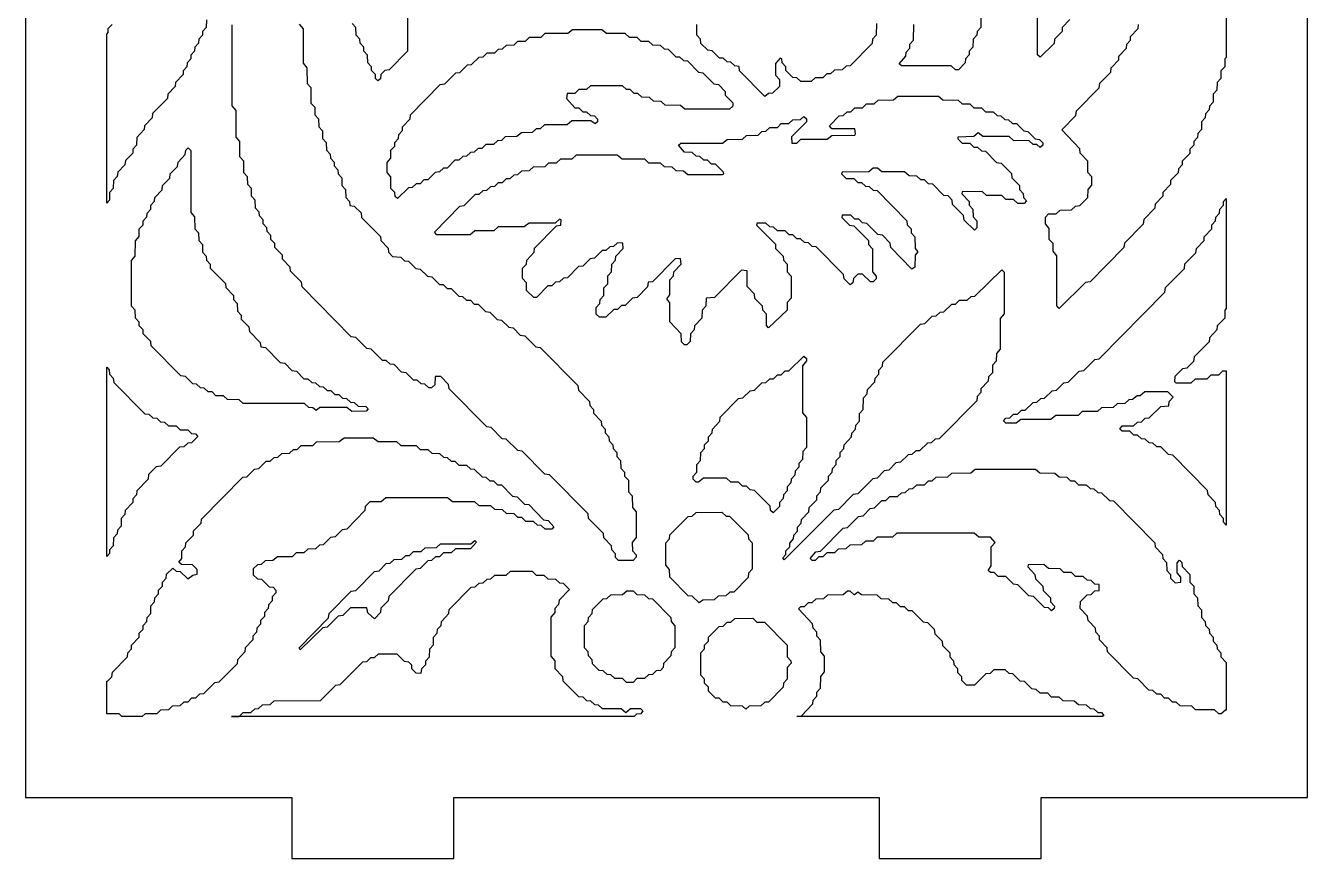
# Model space of a CAD drawing. Header units: millimetres. Extents: x 10 to 410, y 18 to 283.
# Drawn here: x 79 to 142.3, y 157 to 198.1 of the extents above; entities that cross this region are included whole.
import ezdxf

# ---------------------------------------------------------------- set-up
doc = ezdxf.new("R2010")
doc.units = ezdxf.units.MM
doc.layers.add('CUT', color=1, linetype='Continuous')

msp = doc.modelspace()

# ---------------------------------------------------------------- linework, layer by layer
at = {"layer": 'CUT'}
for points in [[(121.134, 157), (129.134, 157), (129.134, 160), (142.2679, 160), (142.2679, 280), (129.134, 280), (129.134, 283), (121.134, 283), (121.134, 280), (100.134, 280), (100.134, 283), (92.134, 283), (92.134, 280), (79, 280), (79, 160), (92.134, 160), (92.134, 157), (100.134, 157), (100.134, 160), (121.134, 160)], [(105.7315, 193.218), (104.6165, 193.2152), (104.3935, 193.0241), (104.2059, 193.0157), (104.0112, 192.8302), (103.4696, 192.8275), (103.2467, 192.6364), (102.6768, 192.628), (102.4821, 192.4425), (102.2945, 192.4341), (102.0998, 192.2486), (101.721, 192.2403), (101.5264, 192.0548), (101.3388, 192.0464), (101.1441, 191.8609), (100.9565, 191.8525), (100.7618, 191.6671), (100.5742, 191.6587), (100.3795, 191.4732), (100.1919, 191.4648), (99.8061, 191.0855), (99.6185, 191.0771), (99.4238, 190.8916), (99.2123, 190.8671), (98.8504, 190.5039), (98.6628, 190.4955), (98.4681, 190.31), (98.2805, 190.3016), (98.0858, 190.1162), (97.8982, 190.1078), (97.3631, 189.577), (97.2335, 189.6772), (97.218, 189.879), (97.0349, 190.0762), (97.0268, 190.6545), (96.8412, 190.8649), (96.8412, 191.3645), (97.0268, 191.5749), (97.0349, 191.9593), (97.218, 192.1565), (97.2261, 192.3471), (97.4091, 192.5443), (97.4172, 192.7348), (97.6003, 192.932), (97.6084, 193.1225), (97.9825, 193.5136), (97.9981, 193.7154), (99.4691, 195.2073), (99.692, 195.2396), (100.2336, 195.7889), (100.4327, 195.805), (100.8071, 196.1766), (101.0061, 196.1927), (101.3805, 196.5643), (101.5795, 196.5804), (101.7742, 196.7659), (102.153, 196.7743), (102.3476, 196.9598), (102.5352, 196.9681), (102.7299, 197.1536), (103.1087, 197.162), (103.3033, 197.3475), (103.6821, 197.3559), (103.8767, 197.5413), (104.4467, 197.5497), (104.6413, 197.7352), (105.7564, 197.7379), (105.9928, 197.9318), (107.4383, 197.9318), (107.6747, 197.7379), (108.5851, 197.7379), (108.7933, 197.5497), (109.1721, 197.5413), (109.3667, 197.3559), (109.7455, 197.3475), (109.9401, 197.162), (110.3189, 197.1536), (110.5136, 196.9681), (110.7126, 196.952), (111.087, 196.5804), (111.2746, 196.572), (111.4693, 196.3866), (111.6683, 196.3705), (112.2099, 195.8211), (112.4329, 195.7889), (112.9745, 195.2396), (113.1975, 195.2073), (113.529, 194.8673), (113.5371, 194.6767), (113.9039, 194.297), (113.9039, 194.136), (113.746, 193.9907), (111.5359, 193.9907), (111.3278, 194.1789), (110.5667, 194.1873), (110.3721, 194.3727), (109.9933, 194.3811), (109.7986, 194.5666), (109.4199, 194.575), (109.2252, 194.7605), (109.0376, 194.7688), (108.8429, 194.9543), (108.6553, 194.9627), (108.4606, 195.1482), (106.8819, 195.1482), (106.6872, 194.9627), (106.3084, 194.9543), (106.1138, 194.7688), (105.7352, 194.7605), (105.6948, 194.5107), (106.1173, 194.0602), (106.3049, 194.0518), (106.4996, 193.8664), (106.6872, 193.858), (106.8819, 193.6725), (107.0809, 193.6564), (107.224, 193.497), (107.2214, 193.3718), (107.1113, 193.2604), (106.9032, 193.4091), (105.9545, 193.4091)], [(113.402, 192.3098), (113.625, 192.5009), (114.386, 192.5093), (114.5807, 192.6948), (115.1506, 192.7032), (115.3452, 192.8887), (115.5329, 192.8971), (115.7275, 193.0825), (116.1063, 193.0909), (116.301, 193.2764), (116.6797, 193.2848), (116.8744, 193.4703), (117.2532, 193.4786), (117.4195, 193.6244), (117.543, 193.5102), (117.543, 193.3718), (116.8022, 192.6167), (116.8214, 192.3154), (117.062, 192.3155), (117.2702, 192.5037), (118.5629, 192.5037), (118.7993, 192.6975), (119.9289, 192.7031), (119.9693, 192.766), (119.9289, 193.0158), (118.7993, 193.0214), (118.6744, 193.1635), (119.1567, 193.6564), (119.3557, 193.6725), (119.5504, 193.858), (119.738, 193.8664), (119.9326, 194.0518), (120.3114, 194.0602), (120.5061, 194.2457), (120.8848, 194.2541), (121.0795, 194.4396), (121.8406, 194.448), (122.0487, 194.6361), (124.0676, 194.6361), (124.2758, 194.448), (125.0368, 194.4396), (125.2315, 194.2541), (125.6102, 194.2457), (125.8049, 194.0602), (126.1837, 194.0518), (126.3783, 193.8664), (126.7571, 193.858), (126.9517, 193.6725), (127.1394, 193.6641), (127.334, 193.4786), (127.5217, 193.4703), (127.7163, 193.2848), (127.9039, 193.2764), (128.2658, 192.9132), (128.4774, 192.8887), (128.8393, 192.5255), (129.0508, 192.5009), (129.2053, 192.3338), (129.2026, 192.2087), (129.0791, 192.0945), (128.9128, 192.2403), (128.7252, 192.2486), (128.5305, 192.4341), (127.7695, 192.4425), (127.5465, 192.6337), (126.2538, 192.6337), (126.0209, 192.8268), (125.8014, 192.6364), (125.0198, 192.6142), (125.0213, 192.5206), (125.2315, 192.3155), (125.6102, 192.3071), (125.8049, 192.1216), (125.9925, 192.1132), (126.1872, 191.9278), (126.3748, 191.9194), (126.9278, 191.3623), (127.1508, 191.3301), (127.6661, 190.8075), (127.6816, 190.6056), (128.0558, 190.2146), (128.0639, 190.0241), (128.2469, 189.8269), (128.255, 189.6363), (128.4003, 189.4669), (128.2862, 189.3407), (127.9741, 189.338), (127.7659, 189.5262), (127.3872, 189.5346), (127.1925, 189.7201), (126.4315, 189.7285), (126.2085, 189.9196), (125.2317, 189.9141), (125.2124, 189.8065), (125.571, 189.4392), (125.5791, 189.2486), (125.7621, 189.0514), (125.7702, 188.667), (125.9532, 188.4698), (125.9532, 188.1376), (125.8297, 188.0234), (125.3314, 188.514), (125.3002, 188.7395), (124.7579, 189.2895), (124.7424, 189.4913), (124.5405, 189.7039), (124.3289, 189.7285), (123.7759, 190.2855), (123.5643, 190.31), (123.3697, 190.4955), (123.1821, 190.5039), (122.9874, 190.6894), (122.6086, 190.6978), (122.3857, 190.8889), (121.2706, 190.8916), (121.0477, 191.0828), (120.8352, 191.0771), (120.6271, 190.8889), (119.3064, 190.8834), (119.2713, 190.7996), (119.4972, 190.5707), (119.876, 190.5623), (120.0706, 190.3769), (120.2583, 190.3685), (120.4529, 190.183), (120.6406, 190.1746), (120.8352, 189.9891), (121.0343, 189.973), (122.5052, 188.4811), (122.5208, 188.2793), (122.7038, 188.0821), (122.7119, 187.8916), (122.895, 187.6944), (122.9031, 187.1161), (123.0483, 186.9467), (122.9031, 186.7772), (122.8875, 186.1877), (122.7465, 186.0952), (121.6997, 187.157), (121.6685, 187.3825), (121.291, 187.7653), (121.0681, 187.7976), (120.5265, 188.3469), (120.3149, 188.3714), (120.1203, 188.5569), (119.9326, 188.5653), (119.738, 188.7508), (119.3064, 188.7509), (119.287, 188.6434), (119.6645, 188.2606), (119.8874, 188.2283), (120.6013, 187.5005), (120.6094, 187.31), (120.795, 187.0995), (120.8005, 185.953), (120.9862, 185.7425), (120.9761, 185.6061), (120.8317, 185.4635), (120.7107, 185.4608), (120.3114, 185.8428), (120.0706, 185.8428), (119.8604, 185.6377), (119.8367, 185.4235), (119.6997, 185.3121), (119.3985, 185.6174), (119.3748, 185.8316), (118.0177, 187.1999), (117.8301, 187.2083), (117.6354, 187.3937), (117.4478, 187.4021), (117.2532, 187.5876), (117.0655, 187.596), (116.8709, 187.7815), (116.6832, 187.7898), (116.4886, 187.9753), (116.1098, 187.9837), (115.9152, 188.1692), (115.7275, 188.1776), (115.5329, 188.363), (115.1012, 188.3632), (115.0819, 188.2556), (116.0064, 187.318), (116.022, 187.1161), (116.3887, 186.7364), (116.4043, 186.5346), (116.5873, 186.3374), (116.5954, 185.953), (116.7811, 185.7425), (116.7811, 184.6614), (116.5954, 184.4509), (116.5873, 184.0665), (115.6743, 183.1873), (115.5731, 183.3043), (115.5676, 183.8693), (115.3845, 184.0665), (115.3764, 184.257), (115.0023, 184.6481), (114.9785, 184.8623), (114.62, 185.2297), (114.6118, 186.002), (114.3364, 186.0367), (113.0063, 184.6958), (112.5955, 184.6658), (112.5733, 184.2604), (112.3903, 184.0632), (112.3822, 183.6788), (112.008, 183.2877), (111.9999, 183.0972), (111.8169, 182.9), (111.8088, 182.5156), (111.6434, 182.359), (111.5224, 182.3617), (111.378, 182.5043), (111.3625, 182.9), (110.7971, 183.4849), (110.7945, 184.4231), (110.6438, 184.6204), (110.7945, 184.8176), (110.7971, 185.5619), (110.9802, 185.7591), (110.9957, 185.9609), (111.3625, 186.3407), (111.3276, 186.6184), (111.0631, 186.6021), (109.948, 185.4712), (109.7283, 185.4413), (109.6987, 185.2184), (109.1835, 184.6958), (108.9605, 184.6635), (108.5986, 184.3003), (108.411, 184.292), (108.2164, 184.1065), (108.0287, 184.0981), (107.6429, 183.7188), (107.3308, 183.7161), (107.1654, 183.8726), (107.1654, 184.2049), (107.3485, 184.4021), (107.3566, 184.5926), (107.5396, 184.7898), (107.5477, 185.1742), (107.7308, 185.3714), (107.7389, 185.7558), (107.9219, 185.953), (107.93, 186.3374), (108.1131, 186.5346), (108.1286, 186.7364), (108.4953, 187.1161), (108.4813, 187.3799), (108.2199, 187.3937), (108.0252, 187.2083), (107.8376, 187.1999), (107.6429, 187.0144), (107.4553, 187.006), (107.0809, 186.6344), (106.858, 186.6021), (106.5075, 186.2467), (106.2845, 186.2144), (105.7429, 185.6651), (105.5439, 185.649), (105.3492, 185.4635), (105.1616, 185.4551), (104.9669, 185.2697), (104.7793, 185.2613), (104.2138, 184.6958), (104.0814, 184.6854), (103.7249, 185.0358), (103.7168, 185.4202), (103.5311, 185.6307), (103.5338, 186.1435), (103.7168, 186.3407), (103.7324, 186.5425), (104.0991, 186.9223), (104.1146, 187.1241), (105.2033, 188.2283), (105.423, 188.2582), (105.4369, 188.5223), (105.3526, 188.5568), (105.1446, 188.3687), (103.8519, 188.3687), (103.6154, 188.1749), (102.3228, 188.1749), (102.1112, 187.9914), (101.1759, 187.981), (100.9395, 187.7871), (99.3029, 187.7871), (99.1753, 187.916), (100.4248, 189.1976), (100.6477, 189.2299), (101.2008, 189.7869), (101.3884, 189.7953), (101.583, 189.9808), (101.7707, 189.9891), (101.9653, 190.1746), (102.153, 190.183), (102.3476, 190.3685), (102.5352, 190.3769), (102.7299, 190.5623), (102.9175, 190.5707), (103.1122, 190.7562), (103.2998, 190.7646), (103.4945, 190.9501), (103.8732, 190.9585), (104.0679, 191.1439), (104.6378, 191.1523), (104.8325, 191.3378), (105.2112, 191.3462), (105.4194, 191.5344), (105.9758, 191.54), (106.184, 191.7282), (108.2028, 191.7282), (108.4393, 191.5344), (109.5408, 191.5344), (109.749, 191.3462), (110.3189, 191.3378), (110.5136, 191.1523), (110.8923, 191.1439), (111.087, 190.9585), (111.4658, 190.9501), (111.6887, 190.7589), (113.4021, 190.7589), (113.4648, 190.7991), (113.4494, 190.872), (113.048, 191.271), (112.8604, 191.2793), (112.6658, 191.4648), (112.4781, 191.4732), (112.2835, 191.6587), (112.0958, 191.6671), (111.9012, 191.8525), (111.5224, 191.8609), (111.2273, 192.2055), (111.3448, 192.3098)], [(92.7587, 179.4511), (89.7458, 179.4511), (89.5376, 179.6393), (88.9677, 179.6477), (88.773, 179.8331), (88.3943, 179.8415), (88.1996, 180.027), (88.012, 180.0354), (87.8173, 180.2209), (87.6297, 180.2293), (87.4351, 180.4147), (87.2474, 180.4231), (86.8855, 180.7863), (86.6626, 180.8186), (85.1916, 182.3105), (85.1761, 182.5123), (84.8019, 182.9033), (84.7938, 183.0939), (84.6107, 183.2911), (84.6026, 183.4816), (84.4196, 183.6788), (84.4115, 184.0632), (84.2284, 184.2604), (84.2258, 186.518), (84.4115, 186.7284), (84.417, 187.4873), (84.6026, 187.6977), (84.6107, 188.0821), (84.7938, 188.2793), (84.8019, 188.4698), (84.9849, 188.667), (84.993, 188.8576), (85.1761, 189.0548), (85.1842, 189.2453), (85.3672, 189.4425), (85.3753, 189.633), (85.7338, 190.0004), (85.7576, 190.2146), (86.1161, 190.582), (86.1399, 190.7962), (86.4984, 191.1636), (86.5221, 191.3778), (86.8807, 191.7451), (86.9044, 191.9593), (87.028, 192.0735), (87.1541, 191.9461), (87.1541, 188.8887), (87.3352, 188.675), (87.3507, 188.0854), (87.5338, 187.8883), (87.5419, 187.5039), (87.7249, 187.3067), (87.733, 186.9223), (87.916, 186.7251), (87.9241, 186.5346), (88.1072, 186.3374), (88.1153, 186.1468), (88.8643, 185.3794), (88.8799, 185.1775), (89.254, 184.7865), (89.2621, 184.5959), (89.4452, 184.3988), (89.4533, 184.0144), (89.6363, 183.8172), (89.6444, 183.6266), (90.0186, 183.2356), (90.0423, 183.0214), (90.5846, 182.4714), (90.6142, 182.2485), (90.8339, 182.2186), (91.5666, 181.4754), (91.7896, 181.4432), (92.14, 181.0877), (92.363, 181.0554), (92.7374, 180.6838), (92.925, 180.6754), (93.1197, 180.49), (93.3073, 180.4816), (93.502, 180.2961), (93.6896, 180.2877), (93.8842, 180.1022), (94.0719, 180.0938), (94.2665, 179.9084), (94.4541, 179.9), (94.6488, 179.7145), (94.8364, 179.7061), (95.0311, 179.5206), (95.2187, 179.5123), (95.4134, 179.3268), (95.7921, 179.3184), (95.9062, 179.1922), (95.8036, 179.0738), (95.0977, 179.0634), (94.8613, 179.2572), (93.5302, 179.2572), (93.3356, 179.1058), (93.1693, 179.2516), (92.9817, 179.26)], [(135.4323, 179.3406), (135.4544, 179.5522), (135.6423, 179.7738), (135.3833, 180.0327), (134.2434, 180.0327), (134.0205, 179.8415), (133.8611, 179.8388), (133.6382, 179.6477), (133.4506, 179.6393), (133.2559, 179.4538), (132.8771, 179.4454), (132.6825, 179.26), (132.1126, 179.2516), (131.9044, 179.0634), (131.1569, 179.0577), (130.9487, 178.8695), (129.8472, 178.8695), (129.6107, 178.6757), (128.1269, 178.6757), (127.8904, 178.4818), (127.3872, 178.4845), (127.2731, 178.6107), (127.3872, 178.7368), (127.5748, 178.7452), (127.7695, 178.9307), (127.9571, 178.9391), (128.1517, 179.1245), (128.3394, 179.1329), (128.7252, 179.5123), (128.9128, 179.5206), (129.1075, 179.7061), (129.2951, 179.7145), (129.6695, 180.0861), (129.8924, 180.1184), (130.2429, 180.4738), (130.4658, 180.5061), (131.0075, 181.0554), (131.2304, 181.0877), (131.772, 181.637), (131.995, 181.6693), (135.2395, 184.96), (135.2707, 185.1855), (136.1953, 186.1232), (136.2264, 186.3487), (136.7687, 186.8986), (136.7924, 187.1128), (137.1666, 187.5039), (137.1747, 187.6944), (137.5489, 188.0854), (137.557, 188.276), (137.74, 188.4732), (137.7481, 188.6637), (137.9312, 188.8609), (137.9393, 189.0514), (138.1223, 189.2486), (138.1304, 189.4392), (138.2679, 189.5873), (138.2679, 184.1423), (138.1944, 184.0632), (138.1863, 183.6788), (137.8121, 183.2877), (137.804, 183.0972), (137.4298, 182.7062), (137.4143, 182.5043), (136.6809, 181.7605), (136.6497, 181.535), (136.3142, 181.1986), (136.1026, 181.174), (135.7252, 180.7912), (135.7041, 180.5527), (135.7725, 180.4843), (136.5302, 180.4843), (136.7531, 180.6754), (137.323, 180.6838), (137.5177, 180.8693), (137.8965, 180.8777), (138.0911, 181.0631), (138.2679, 181.0711), (138.2679, 173.4543), (138.1304, 173.598), (138.1223, 173.7885), (137.9393, 173.9857), (137.9312, 174.1763), (137.7481, 174.3734), (137.74, 174.564), (137.3658, 174.955), (137.3421, 175.1692), (135.6267, 176.9091), (135.4151, 176.9336), (135.0293, 177.313), (134.8417, 177.3213), (134.647, 177.5068), (134.4594, 177.5152), (134.2648, 177.7007), (134.0771, 177.7091), (133.8825, 177.8945), (133.6949, 177.9029), (133.5002, 178.0884), (133.1214, 178.0968), (133.0175, 178.1984), (133.1214, 178.3491), (133.6913, 178.3575), (133.886, 178.543), (134.0736, 178.5513), (134.2683, 178.7368), (134.4559, 178.7452), (135.0328, 179.3184)], [(127.1926, 186.0534), (127.2938, 185.9364), (127.2938, 183.8859), (127.1027, 183.6476), (127.1027, 182.1412), (126.917, 181.9307), (126.9089, 181.5463), (126.7259, 181.3491), (126.7178, 180.9647), (126.5348, 180.7675), (126.5192, 180.5657), (126.1525, 180.186), (126.1444, 179.9954), (125.9613, 179.7982), (125.9458, 179.5964), (124.0925, 177.7168), (123.8935, 177.7007), (123.6988, 177.5152), (123.5112, 177.5068), (123.1254, 177.1275), (122.9378, 177.1191), (122.7431, 176.9336), (122.5555, 176.9252), (122.1811, 176.5536), (121.9582, 176.5213), (121.6077, 176.1659), (121.3847, 176.1336), (121.0343, 175.7782), (120.8113, 175.7459), (120.0786, 175.0027), (119.8556, 174.9705), (119.1228, 174.2273), (118.8999, 174.195), (116.4503, 171.7418), (116.3807, 171.8388), (116.5233, 171.995), (116.5314, 172.1855), (116.7144, 172.3827), (116.7199, 172.56), (116.9056, 172.7704), (116.9137, 172.961), (117.0967, 173.1581), (117.1048, 173.3487), (117.2879, 173.5459), (117.296, 173.7364), (117.6545, 174.1038), (117.6782, 174.318), (118.0524, 174.709), (118.0605, 174.8996), (118.2436, 175.0968), (118.2517, 175.2873), (118.6258, 175.6783), (118.6339, 175.8689), (118.817, 176.0661), (118.8251, 176.2566), (119.0081, 176.4538), (119.0162, 176.6443), (119.1993, 176.8415), (119.2074, 177.032), (119.3904, 177.2292), (119.3985, 177.4198), (119.7727, 177.8108), (119.7808, 178.0014), (119.9638, 178.1985), (119.9719, 178.3891), (120.155, 178.5863), (120.1631, 178.9707), (120.3461, 179.1678), (120.3542, 179.7461), (120.5373, 179.9433), (120.5528, 180.1451), (120.9195, 180.5249), (120.9276, 180.7154), (121.1107, 180.9126), (121.1188, 181.1031), (121.3018, 181.3003), (121.3174, 181.5021), (123.1706, 183.3818), (123.3936, 183.414), (123.7555, 183.7772), (123.9431, 183.7856), (124.1378, 183.9711), (124.3254, 183.9795), (124.7112, 184.3588), (124.8988, 184.3672), (125.0935, 184.5526), (125.4722, 184.561), (125.6669, 184.7465), (125.8545, 184.7549)], [(115.9152, 180.6838), (116.1098, 180.8693), (116.2974, 180.8777), (116.4921, 181.0631), (116.6797, 181.0715), (117.4195, 181.7989), (117.543, 181.6847), (117.5456, 181.5596), (117.3545, 181.3213), (117.3545, 179.0018), (117.5456, 178.7635), (117.543, 177.2814), (117.36, 177.0842), (117.3519, 176.6998), (117.1688, 176.5026), (117.1607, 176.3121), (116.9777, 176.1149), (116.9696, 175.9243), (116.7865, 175.7272), (116.7784, 175.5366), (116.5954, 175.3394), (116.5873, 175.1489), (116.4043, 174.9517), (116.3962, 174.7612), (116.2131, 174.564), (116.205, 174.3734), (115.9039, 174.0681), (115.7668, 174.1796), (115.7431, 174.3938), (114.9834, 175.1643), (114.7718, 175.1889), (114.5772, 175.3743), (114.3895, 175.3827), (114.1949, 175.5682), (113.8161, 175.5766), (113.5932, 175.7677), (112.4533, 175.7677), (112.2168, 175.5739), (112.0958, 175.5766), (111.944, 175.7305), (111.944, 175.8689), (112.127, 176.0661), (112.1351, 176.4505), (112.3182, 176.6476), (112.3263, 177.032), (112.5093, 177.2292), (112.5174, 177.4198), (112.7005, 177.617), (112.7086, 177.8075), (112.8916, 178.0047), (112.8997, 178.1952), (113.2739, 178.5863), (113.2894, 178.7881), (114.187, 179.6984), (114.4099, 179.7307), (114.7604, 180.0861), (114.9834, 180.1184), (115.3452, 180.4816), (115.5329, 180.49), (115.7275, 180.6754)], [(85.6651, 178.5513), (85.8528, 178.543), (86.0474, 178.3575), (86.4262, 178.3491), (86.6209, 178.1636), (86.9996, 178.1552), (87.1943, 177.9698), (87.3819, 177.9614), (87.4959, 177.8352), (87.1908, 177.5152), (87.0031, 177.5068), (86.8085, 177.3213), (86.5969, 177.2968), (85.673, 176.3598), (85.4501, 176.3275), (85.0726, 175.9447), (85.0415, 175.7192), (84.4836, 175.1456), (84.4755, 174.955), (84.2925, 174.7578), (84.2844, 174.5673), (83.9102, 174.1763), (83.9021, 173.9857), (83.719, 173.7885), (83.7109, 173.4041), (83.5279, 173.207), (83.5198, 173.0164), (83.3367, 172.8192), (83.3286, 172.4348), (83.1456, 172.2377), (83.1375, 172.0471), (83, 171.899), (83, 181.2521), (83.13, 181.1144), (83.1456, 180.9126), (83.3286, 180.7154), (83.3524, 180.5012), (84.8767, 178.9552), (85.0882, 178.9307), (85.2829, 178.7452), (85.4705, 178.7368)], [(91.0667, 176.6127), (91.2614, 176.7982), (91.449, 176.8066), (91.6437, 176.9921), (92.0225, 177.0005), (92.2171, 177.1859), (92.4047, 177.1943), (92.5994, 177.3798), (93.1693, 177.3882), (93.364, 177.5736), (94.479, 177.5764), (94.7155, 177.7702), (96.1609, 177.7702), (96.3974, 177.5764), (97.3078, 177.5764), (97.5159, 177.3882), (98.277, 177.3798), (98.4716, 177.1943), (98.8504, 177.1859), (99.0451, 177.0005), (99.4238, 176.9921), (99.6185, 176.8066), (99.8061, 176.7982), (100.0008, 176.6127), (100.1884, 176.6043), (100.3831, 176.4189), (100.7618, 176.4105), (100.9565, 176.225), (101.1441, 176.2166), (101.5299, 175.8373), (101.7175, 175.8289), (101.9122, 175.6434), (102.0998, 175.635), (102.2945, 175.4496), (102.4821, 175.4412), (103.0351, 174.8841), (103.2581, 174.8519), (103.6325, 174.4803), (103.8315, 174.4642), (104.5643, 173.721), (104.7872, 173.6887), (105.0784, 173.3631), (104.9669, 173.2503), (104.6413, 173.2503), (104.4467, 173.4357), (104.259, 173.4441), (104.0644, 173.6296), (103.6856, 173.638), (103.491, 173.8235), (103.3033, 173.8318), (103.1087, 174.0173), (102.7299, 174.0257), (102.5352, 174.2112), (102.1565, 174.2196), (101.9618, 174.405), (101.3919, 174.4134), (101.169, 174.6046), (100.0674, 174.6046), (99.831, 174.7984), (96.7797, 174.7984), (96.5567, 174.6073), (95.9868, 174.5989), (95.761, 174.3701), (95.7454, 174.1683), (94.8478, 173.258), (94.6249, 173.2257), (94.2744, 172.8703), (94.0515, 172.838), (93.6896, 172.4748), (93.502, 172.4664), (93.3073, 172.281), (92.9285, 172.2726), (92.7339, 172.0871), (92.3551, 172.0787), (92.1604, 171.8932), (91.4277, 171.8905), (91.2047, 171.6994), (90.826, 171.691), (90.6313, 171.5055), (90.4437, 171.4971), (90.2335, 171.292), (90.2335, 171.002), (90.4437, 170.7969), (90.6427, 170.7808), (91.0171, 170.4092), (91.2162, 170.3931), (91.3566, 170.2469), (91.3566, 170.1085), (91.1736, 169.9113), (91.1655, 169.7208), (90.9824, 169.5236), (90.9743, 169.3331), (90.7913, 169.1359), (90.7832, 168.9453), (90.6001, 168.7482), (90.592, 168.5576), (90.409, 168.3604), (90.4009, 168.1699), (90.2178, 167.9727), (90.2097, 167.7822), (89.8356, 167.3911), (89.8275, 167.2006), (89.4533, 166.8095), (89.4377, 166.6077), (88.5402, 165.6974), (88.3172, 165.6651), (87.7756, 165.1158), (87.5766, 165.0997), (87.3819, 164.9142), (87.1943, 164.9058), (86.9996, 164.7204), (86.812, 164.712), (86.6173, 164.5265), (86.2386, 164.5181), (86.0439, 164.3327), (85.6651, 164.3243), (85.4705, 164.1388), (84.9006, 164.1304), (84.7563, 164), (83.7565, 164), (83.6122, 164.1304), (83, 164.1372), (83, 165.7548), (83.0388, 165.7565), (83.249, 165.9616), (83.2802, 166.1871), (84.0292, 166.9546), (84.0373, 167.1451), (84.2203, 167.3423), (84.2284, 167.5329), (84.6026, 167.9239), (84.6107, 168.1144), (84.7938, 168.3116), (84.8019, 168.5022), (84.9849, 168.6993), (84.993, 168.8899), (85.1761, 169.0871), (85.1842, 169.4715), (85.3672, 169.6686), (85.3753, 169.8592), (85.5583, 170.0564), (85.5664, 170.2469), (85.7495, 170.4441), (85.7576, 170.6346), (85.9406, 170.8318), (85.9562, 171.0336), (86.2634, 171.3304), (86.4297, 171.1846), (86.6288, 171.1685), (87.0031, 170.7969), (87.2474, 170.9824), (87.4697, 171.0255), (87.4698, 171.2683), (87.2439, 171.4971), (86.6875, 171.5028), (86.5626, 171.6184), (86.7052, 171.8011), (86.7133, 172.1855), (86.8963, 172.3827), (86.9119, 172.5845), (87.2786, 172.9643), (87.2942, 173.1661), (87.6609, 173.5459), (87.6765, 173.7477), (89.7208, 175.8212), (89.9199, 175.8373), (90.2943, 176.2089), (90.5172, 176.2412), (90.8791, 176.6043)], [(129.593, 169.6686), (129.7787, 169.4582), (129.7761, 169.3331), (129.639, 169.2216), (129.4862, 169.3647), (129.2872, 169.3808), (128.7456, 169.9301), (128.5226, 169.9623), (127.981, 170.5117), (127.758, 170.5439), (127.3837, 170.9155), (127.0049, 170.9239), (126.8102, 171.1094), (126.6226, 171.1178), (126.5186, 171.2194), (126.6593, 171.4412), (126.6619, 172.3794), (126.8497, 172.601), (126.6191, 172.8542), (126.0492, 172.8625), (125.8262, 173.0537), (122.0104, 173.0537), (121.7874, 172.8625), (121.0264, 172.8542), (120.8317, 172.6687), (120.4529, 172.6603), (120.2583, 172.4748), (119.6884, 172.4664), (119.4937, 172.281), (119.1149, 172.2726), (118.9203, 172.0871), (118.5415, 172.0787), (118.3469, 171.8932), (118.1592, 171.8848), (117.9646, 171.6994), (117.8301, 171.6994), (117.7187, 171.8122), (118.0098, 172.1378), (118.2328, 172.1701), (119.3478, 173.301), (119.5708, 173.3333), (120.1124, 173.8826), (120.3353, 173.9148), (120.6858, 174.2703), (120.9088, 174.3026), (121.2706, 174.6657), (121.4583, 174.6741), (121.6529, 174.8596), (122.0317, 174.868), (122.2264, 175.0535), (122.414, 175.0618), (122.6086, 175.2473), (122.7963, 175.2557), (122.9909, 175.4412), (123.3697, 175.4496), (123.5643, 175.635), (123.752, 175.6434), (123.9466, 175.8289), (124.5165, 175.8373), (124.7247, 176.0255), (125.6634, 176.0311), (125.8716, 176.2193), (128.8461, 176.2193), (129.0543, 176.0311), (129.8019, 176.0255), (130.01, 175.8373), (130.3888, 175.8289), (130.5834, 175.6434), (130.7711, 175.635), (130.9657, 175.4496), (131.3445, 175.4412), (131.5391, 175.2557), (131.7268, 175.2473), (131.9214, 175.0618), (132.1091, 175.0535), (132.4949, 174.6741), (132.6939, 174.658), (134.7383, 172.5845), (134.7539, 172.3827), (135.1206, 172.003), (135.1361, 171.8011), (135.3192, 171.6039), (135.3273, 171.2195), (135.5103, 171.0224), (135.5184, 170.8318), (135.7443, 170.603), (136.0196, 170.6377), (136.0197, 170.8806), (135.8341, 171.0911), (135.8341, 171.5907), (135.9602, 171.7181), (136.0763, 171.6152), (136.0918, 171.4134), (136.466, 171.0224), (136.4741, 170.638), (136.6572, 170.4408), (136.6653, 170.0564), (136.8483, 169.8592), (136.8564, 169.4748), (137.0395, 169.2776), (137.0476, 168.8932), (137.2306, 168.696), (137.2387, 168.5055), (137.4217, 168.3083), (137.4298, 168.1178), (137.6129, 167.9206), (137.621, 167.73), (137.804, 167.5329), (137.8121, 167.3423), (137.9952, 167.1451), (138.0033, 166.9546), (138.2679, 166.678), (138.2679, 164.3251), (138.2291, 164.3243), (138.0209, 164.1361), (137.9, 164.1388), (137.677, 164.3299), (136.7531, 164.3327), (136.5585, 164.5181), (135.9886, 164.5265), (135.7939, 164.712), (135.6063, 164.7204), (135.4116, 164.9058), (135.224, 164.9142), (135.0293, 165.0997), (134.8417, 165.1081), (134.647, 165.2936), (134.448, 165.3097), (133.9064, 165.859), (133.6834, 165.8913), (132.4036, 167.1893), (132.388, 167.3911), (132.0139, 167.7822), (132.0058, 167.9727), (131.8227, 168.1699), (131.8146, 168.3604), (131.4404, 168.7515), (131.4167, 168.9657), (131.0582, 169.3331), (131.0656, 169.6766), (131.4012, 170.0131), (131.5888, 170.0215), (131.7834, 170.2069), (131.9917, 170.2292), (131.9917, 170.514), (131.7834, 170.5362), (131.5888, 170.7217), (131.4012, 170.7301), (131.2065, 170.9155), (130.8277, 170.9239), (130.6331, 171.1094), (130.2543, 171.1178), (130.0596, 171.3033), (129.4897, 171.3117), (129.2668, 171.5028), (128.4812, 171.4973), (128.4618, 171.3897), (128.8204, 171.0224), (128.8441, 170.8082), (129.2026, 170.4408), (129.2264, 170.2266), (129.5849, 169.8592)], [(112.0958, 174.0841), (113.3637, 174.0869), (113.5718, 173.8987), (113.746, 173.893), (114.6684, 172.9723), (114.684, 172.7704), (114.867, 172.5732), (114.867, 171.2717), (114.684, 171.0745), (114.6684, 170.8727), (113.9506, 170.1485), (113.763, 170.1401), (113.5683, 169.9546), (113.1895, 169.9462), (112.9949, 169.7608), (112.425, 169.7524), (112.2451, 169.6093), (111.9012, 169.9462), (111.7021, 169.9623), (110.7971, 170.8839), (110.789, 171.2683), (110.6034, 171.4788), (110.606, 172.5732), (110.789, 172.7704), (110.8046, 172.9723), (111.7021, 173.8826), (111.9012, 173.8987)], [(96.8045, 171.564), (96.9921, 171.5723), (97.1868, 171.7578), (97.5656, 171.7662), (97.7602, 171.9517), (97.9478, 171.9601), (98.1425, 172.1455), (98.5213, 172.1539), (98.7159, 172.3394), (99.2858, 172.3478), (99.4805, 172.5333), (100.9778, 172.536), (101.1724, 172.6874), (101.2555, 172.6142), (100.953, 172.281), (100.2202, 172.2782), (99.9973, 172.0871), (99.6185, 172.0787), (99.4238, 171.8932), (99.2362, 171.8848), (99.0415, 171.6994), (98.8539, 171.691), (98.4681, 171.3117), (98.2566, 171.2871), (96.9234, 169.935), (96.8997, 169.7208), (96.5411, 169.3534), (96.5174, 169.1392), (96.2163, 168.8339), (95.8955, 169.1279), (95.8451, 169.3647), (95.0311, 169.3647), (94.6567, 168.993), (94.4337, 168.9608), (93.8921, 168.4115), (93.6692, 168.3792), (92.5461, 167.2907), (92.4954, 167.3913), (93.9529, 168.8695), (93.9841, 169.095), (95.0728, 170.1992), (95.2958, 170.2315), (96.2197, 171.1685), (96.4426, 171.2008)], [(104.7793, 170.7969), (105.1581, 170.7885), (105.3527, 170.603), (105.5404, 170.5946), (105.8455, 170.2746), (105.3337, 169.7411), (105.3099, 169.5269), (105.1269, 169.3297), (105.1188, 169.1392), (104.9303, 168.9142), (104.9303, 166.9824), (105.1188, 166.7574), (105.1269, 166.373), (105.5011, 165.982), (105.5248, 165.7678), (106.2845, 164.9972), (106.4961, 164.9727), (106.6907, 164.7872), (106.8784, 164.7788), (107.073, 164.5933), (107.2606, 164.585), (107.4553, 164.3995), (108.394, 164.3938), (108.627, 164.2006), (108.8599, 164.3938), (109.3497, 164.3938), (109.4672, 164.2895), (109.3632, 164.1388), (109.1517, 164.1142), (109.0378, 164), (89.1561, 164), (89.1588, 164.0034), (89.5376, 164.0118), (89.7323, 164.1972), (90.111, 164.2056), (90.3057, 164.3911), (90.4933, 164.3995), (90.688, 164.585), (91.0667, 164.5933), (91.2614, 164.7788), (93.5516, 164.7872), (94.3082, 165.5465), (94.5312, 165.5788), (95.6462, 166.7097), (95.8453, 166.7258), (96.0399, 166.9113), (96.2276, 166.9197), (96.4222, 167.1051), (97.3213, 167.1051), (97.6832, 166.742), (97.9061, 166.7097), (98.0466, 166.5635), (98.0547, 166.373), (98.2566, 166.1604), (98.5211, 166.1441), (98.5641, 166.3697), (98.7471, 166.5669), (98.7552, 166.7574), (98.9383, 166.9546), (98.9464, 167.339), (99.1294, 167.5362), (99.1375, 167.9206), (99.3205, 168.1178), (99.3286, 168.3083), (99.5117, 168.5055), (99.5198, 168.696), (99.894, 169.0871), (99.9095, 169.2889), (100.9982, 170.3931), (101.1973, 170.4092), (101.3919, 170.5946), (101.5795, 170.603), (101.7742, 170.7885), (101.9618, 170.7969), (102.1565, 170.9824), (102.7264, 170.9908), (102.9345, 171.1789), (103.9977, 171.1789), (104.2059, 170.9908), (104.5712, 170.9851)], [(110.4789, 166.6157), (110.4708, 166.4251), (110.3303, 166.279), (110.1313, 166.2629), (109.9366, 166.0774), (109.749, 166.069), (109.5543, 165.8835), (109.1756, 165.8752), (108.9809, 165.6897), (108.6553, 165.6897), (108.4606, 165.8752), (108.0819, 165.8835), (107.8872, 166.069), (107.6996, 166.0774), (107.5049, 166.2629), (107.3173, 166.2713), (106.9818, 166.6077), (106.9662, 166.8095), (106.7832, 167.0067), (106.7751, 167.1973), (106.592, 167.3944), (106.592, 168.5022), (106.7751, 168.6993), (106.7832, 168.8899), (106.9662, 169.0871), (106.9818, 169.2889), (107.5084, 169.8192), (107.6961, 169.8276), (107.8907, 170.0131), (108.4606, 170.0215), (108.6688, 170.2096), (108.9809, 170.2069), (109.1756, 170.0215), (109.5408, 170.0158), (109.749, 169.8276), (109.948, 169.8115), (110.853, 168.8899), (110.8611, 168.6993), (111.0468, 168.4889), (111.0442, 167.3944), (110.8611, 167.1973), (110.8456, 166.9954)], [(124.9975, 166.3697), (125.0056, 166.1791), (125.1887, 165.982), (125.1968, 165.7914), (125.4226, 165.5627), (125.8545, 165.5627), (126.4201, 166.1281), (126.6191, 166.1442), (126.8138, 166.3297), (127.3305, 166.3297), (127.5252, 166.1442), (127.7128, 166.1358), (128.0747, 165.7727), (128.2862, 165.7481), (128.6481, 165.385), (128.8597, 165.3604), (129.0543, 165.1749), (129.4331, 165.1665), (129.6277, 164.9811), (130.0065, 164.9727), (130.2012, 164.7872), (130.7576, 164.7815), (130.9657, 164.5933), (131.3445, 164.585), (131.5391, 164.3995), (131.7268, 164.3911), (131.9214, 164.2056), (132.1091, 164.1972), (132.2205, 164.0578), (132.158, 164), (117.0621, 164), (117.0655, 164.0034), (117.2771, 164.0279), (117.8613, 164.6283), (117.8694, 164.8188), (118.0524, 165.016), (118.0605, 165.2065), (118.2436, 165.4037), (118.2517, 165.982), (118.4402, 166.207), (118.4402, 166.9756), (118.2517, 167.2006), (118.2436, 167.7788), (118.0605, 167.976), (118.0524, 168.1666), (117.8694, 168.3638), (117.8457, 168.578), (117.1452, 169.3186), (117.2567, 169.4315), (117.4443, 169.4399), (117.6389, 169.6253), (117.8266, 169.6337), (118.0212, 169.8192), (118.4, 169.8276), (118.5947, 170.0131), (119.3557, 170.0215), (119.5639, 170.2096), (119.6849, 170.2069), (119.9043, 170.0165), (120.0705, 170.1568), (120.2618, 170.0215), (121.0093, 170.0158), (121.2175, 169.8276), (121.5963, 169.8192), (121.7909, 169.6337), (121.9786, 169.6253), (122.1732, 169.4399), (122.3608, 169.4315), (122.5555, 169.246), (122.7431, 169.2376), (123.2961, 168.6806), (123.5191, 168.6483), (123.8507, 168.3083), (123.8744, 168.0941), (124.233, 167.7267), (124.2567, 167.5125), (124.6152, 167.1451), (124.6233, 166.9546), (124.8064, 166.7574), (124.8145, 166.5669)], [(114.386, 164.5181), (113.8161, 164.5265), (113.6215, 164.712), (113.4338, 164.7204), (113.2392, 164.9058), (113.0515, 164.9142), (112.7086, 165.262), (112.7005, 165.4525), (112.5174, 165.6497), (112.5093, 165.8402), (112.3237, 166.0507), (112.3263, 167.1451), (112.5093, 167.3423), (112.5174, 167.5329), (112.7005, 167.73), (112.7086, 167.9206), (113.2313, 168.4545), (113.4303, 168.4706), (113.625, 168.656), (113.8126, 168.6644), (114.0073, 168.8499), (114.8928, 168.8526), (115.101, 168.6644), (115.4662, 168.6587), (116.5873, 167.5329), (116.5954, 166.9546), (116.7784, 166.7574), (116.7811, 166.6323), (116.5954, 166.4218), (116.5873, 165.8436), (116.4043, 165.6464), (116.3962, 165.4558), (115.6709, 164.7204), (115.4832, 164.712), (115.2886, 164.5265), (114.7187, 164.5181), (114.5524, 164.3724)]]:
    msp.add_lwpolyline(points, close=True, dxfattribs=at)
for points in [[(138.2679, 219.024), (138.2679, 196.5495), (138.1944, 196.4703), (138.1863, 196.0859), (138.0033, 195.8887), (137.9952, 195.5043), (137.8121, 195.3071), (137.804, 194.9227), (137.621, 194.7255), (137.6129, 194.3411), (137.4298, 194.144), (137.4217, 193.9534), (137.2387, 193.7562), (137.2306, 193.5657), (137.0476, 193.3685), (137.0395, 192.9841), (136.8564, 192.7869), (136.8483, 192.5964), (136.6653, 192.3992), (136.6572, 192.2087), (136.4741, 192.0115), (136.4586, 191.8096), (136.0918, 191.4299), (136.0837, 191.2394), (135.9007, 191.0422), (135.8926, 190.8516), (135.5184, 190.4606), (135.5103, 190.2701), (135.1361, 189.879), (135.128, 189.6885), (134.7539, 189.2974), (134.7383, 189.0956), (134.1961, 188.5456), (134.1649, 188.3202), (133.2404, 187.3825), (133.2092, 187.157), (131.5471, 185.4712), (131.3241, 185.439), (130.0213, 184.1489), (129.9087, 184.2736), (129.9087, 186.7494), (129.7202, 186.9744), (129.7121, 187.3588), (129.529, 187.556), (129.5264, 188.1064), (129.3379, 188.3314), (129.3379, 188.6637), (129.4897, 188.8176), (129.8685, 188.826), (130.0632, 189.0114), (130.6331, 189.0198), (130.8277, 189.2053), (131.0393, 189.2299), (131.4323, 189.6363), (131.4404, 190.0207), (131.629, 190.2457), (131.6235, 190.6545), (131.4378, 190.8649), (131.4323, 191.4299), (131.0582, 191.8209), (131.0344, 192.0351), (130.1429, 192.9697), (130.8433, 193.6838), (130.8745, 193.9093), (131.9901, 195.0408), (132.0213, 195.2663), (132.5636, 195.8162), (132.5873, 196.0304), (132.9615, 196.4215), (132.9696, 196.612), (133.3438, 197.0031), (133.3519, 197.1936), (133.5349, 197.3908), (133.543, 197.5813), (133.9172, 197.9724), (133.9253, 198.1629)], [(130.5406, 198.4122), (130.1665, 198.0212), (130.1584, 197.8306), (129.7842, 197.4396), (129.7686, 197.2378), (129.0791, 196.5533), (128.953, 196.6807), (128.953, 203.5777)], [(97.858, 200.476), (97.8554, 196.8613), (96.9504, 195.9397), (96.7274, 195.9075), (96.5255, 195.6948), (96.51, 195.493), (96.3804, 195.3929), (96.2704, 195.5043), (96.2623, 195.6948), (96.0792, 195.892), (96.0711, 196.0826), (95.8881, 196.2797), (95.88, 196.6641), (95.6969, 196.8613), (95.6888, 197.0519), (95.5058, 197.2491), (95.4977, 197.4396), (95.3147, 197.6368), (95.3066, 198.0212), (95.1235, 198.2184)], [(126.1525, 198.7966), (126.1444, 198.0245), (125.9613, 197.8273), (125.9532, 197.6368), (125.7702, 197.4396), (125.7621, 197.0552), (125.5791, 196.858), (125.571, 196.6675), (125.3879, 196.4703), (125.3798, 196.2797), (125.0482, 195.9397), (124.9023, 195.932), (124.6794, 196.1232), (122.2399, 196.1232), (122.1224, 196.2274), (122.4487, 196.6153), (122.4568, 196.8059), (122.6398, 197.0031), (122.6479, 197.1936), (122.831, 197.3908), (122.8391, 198.1629)], [(87.9241, 198.4089), (87.916, 198.0245), (87.733, 197.8273), (87.7249, 197.6368), (87.5419, 197.4396), (87.5338, 197.2491), (87.3507, 197.0519), (87.3426, 196.8613), (87.1596, 196.6641), (87.1515, 196.4736), (86.9684, 196.2764), (86.9603, 196.0859), (86.7773, 195.8887), (86.7692, 195.6982), (86.395, 195.3071), (86.3869, 195.1166), (86.0127, 194.7255), (85.9972, 194.5237), (85.2638, 193.7799), (85.2401, 193.5657), (84.8659, 193.1746), (84.8578, 192.9841), (84.4836, 192.5931), (84.4755, 192.2087), (84.2925, 192.0115), (84.2844, 191.8209), (83.9258, 191.4536), (83.9021, 191.2394), (83.5435, 190.872), (83.5198, 190.6578), (83.3367, 190.4606), (83.3286, 190.0762), (83.1456, 189.879), (83.1375, 189.4946), (83, 189.3465), (83, 197.6993), (83.0735, 197.7785), (83.0816, 197.969), (83.2646, 198.1662)], [(92.5061, 198.194), (92.6972, 197.9558), (92.6972, 196.2554), (92.8857, 196.0304), (92.8938, 195.2583), (93.0769, 195.0611), (93.085, 194.289), (93.268, 194.0918), (93.2761, 193.7074), (93.4592, 193.5102), (93.4673, 193.1258), (93.6503, 192.9287), (93.6584, 192.5443), (93.8414, 192.3471), (93.8495, 191.9627), (94.0326, 191.7655), (94.0407, 191.5749), (94.2237, 191.3778), (94.2318, 191.1872), (94.4149, 190.99), (94.423, 190.7995), (94.606, 190.6023), (94.6141, 190.2179), (94.7971, 190.0207), (94.8052, 189.6363), (94.9883, 189.4392), (95.0104, 189.2275), (95.2187, 189.2053), (95.5543, 188.8689), (95.5854, 188.6434), (96.51, 187.7057), (96.5255, 187.5039), (96.8922, 187.1241), (96.9078, 186.9223), (97.1097, 186.7097), (97.5124, 186.6851), (97.7071, 186.4996), (97.8947, 186.4913), (98.2566, 186.1281), (98.4795, 186.0958), (98.83, 185.7404), (99.053, 185.7081), (99.4273, 185.3365), (99.615, 185.3281), (99.8096, 185.1426), (99.9973, 185.1342), (100.3831, 184.7549), (100.5707, 184.7465), (100.7653, 184.561), (100.953, 184.5526), (101.1476, 184.3672), (101.3353, 184.3588), (101.6971, 183.9956), (101.9201, 183.9633), (102.2706, 183.6079), (102.4935, 183.5756), (102.844, 183.2202), (103.0669, 183.1879), (103.4174, 182.8324), (103.6404, 182.8002), (104.182, 182.2509), (104.4049, 182.2186), (106.2582, 180.339), (106.2894, 180.1135), (106.8391, 179.5522), (106.8472, 179.3617), (107.0302, 179.1645), (107.0383, 178.974), (107.4125, 178.5829), (107.4206, 178.3924), (107.6036, 178.1952), (107.6117, 178.0047), (107.7948, 177.8075), (107.8029, 177.617), (107.9859, 177.4198), (107.994, 177.2292), (108.1771, 177.032), (108.1852, 176.8415), (108.3682, 176.6443), (108.3763, 176.2599), (108.5593, 176.0627), (108.5674, 175.8722), (108.7505, 175.675), (108.7586, 175.0968), (108.9416, 174.8996), (108.9497, 174.3213), (109.1354, 174.1108), (109.1354, 172.8358), (108.9442, 172.5976), (108.9497, 172.1888), (109.1328, 171.9917), (109.1354, 171.8665), (108.9809, 171.6994), (108.2616, 171.7071), (108.1212, 171.8533), (108.1131, 172.0438), (107.93, 172.241), (107.9219, 172.4315), (107.5477, 172.8226), (107.524, 173.0368), (106.7906, 173.7806), (106.7594, 174.0061), (104.8529, 175.9398), (104.6299, 175.972), (103.5149, 177.1029), (103.2919, 177.1352), (102.7264, 177.7007), (102.5273, 177.7168), (101.9857, 178.2661), (101.7628, 178.2984), (99.9095, 180.178), (99.8783, 180.4035), (99.5009, 180.7863), (99.2155, 180.7886), (99.1934, 180.3831), (99.0415, 180.2293), (98.9071, 180.2293), (98.7124, 180.4147), (98.5248, 180.4231), (98.3301, 180.6086), (98.1425, 180.617), (97.7806, 180.9802), (97.5577, 181.0124), (97.1833, 181.384), (96.9956, 181.3924), (96.801, 181.5779), (96.6134, 181.5863), (96.0603, 182.1433), (95.8374, 182.1756), (95.2958, 182.7249), (95.0728, 182.7572), (92.6461, 185.2184), (92.6149, 185.4439), (92.0727, 185.9938), (92.0572, 186.1957), (91.683, 186.5867), (91.6749, 186.7772), (91.3007, 187.1683), (91.2926, 187.3588), (91.1095, 187.556), (91.1014, 187.7465), (90.9184, 187.9437), (90.9103, 188.1343), (90.7273, 188.3314), (90.7192, 188.522), (90.5361, 188.7192), (90.528, 188.9097), (90.345, 189.1069), (90.3369, 189.4913), (90.1538, 189.6885), (90.1457, 190.0729), (89.9627, 190.2701), (89.9546, 190.6545), (89.7716, 190.8516), (89.7635, 191.4299), (89.5778, 191.6404), (89.5723, 192.3992), (89.3867, 192.6097), (89.3867, 193.9223), (89.1955, 194.1606), (89.1955, 198.1496)], [(120.9917, 198.215), (120.9836, 197.6368), (120.8005, 197.4396), (120.785, 197.2378), (119.6963, 196.1336), (119.4972, 196.1175), (119.3026, 195.932), (118.9238, 195.9236), (118.7291, 195.7381), (118.5415, 195.7298), (118.3469, 195.5443), (117.9681, 195.5359), (117.7734, 195.3504), (117.2567, 195.3504), (117.062, 195.5359), (116.863, 195.552), (116.5314, 195.892), (116.5233, 196.0826), (116.3402, 196.2797), (116.332, 196.4706), (116.2477, 196.5051), (116.0165, 196.2486), (116.0165, 195.6739), (116.205, 195.4488), (116.205, 195.1166), (115.8734, 194.7766), (115.6744, 194.7605), (115.4946, 194.6174), (114.2451, 195.8807), (114.2155, 196.1036), (114.0073, 196.1259), (113.8126, 196.3113), (113.625, 196.3197), (113.4303, 196.5052), (113.2427, 196.5136), (112.8808, 196.8768), (112.6693, 196.9013), (112.3337, 197.2378), (112.3182, 197.4396), (112.1351, 197.6368), (112.1351, 198.1629)]]:
    msp.add_lwpolyline(points, dxfattribs=at)

doc.saveas('drawing.dxf')
